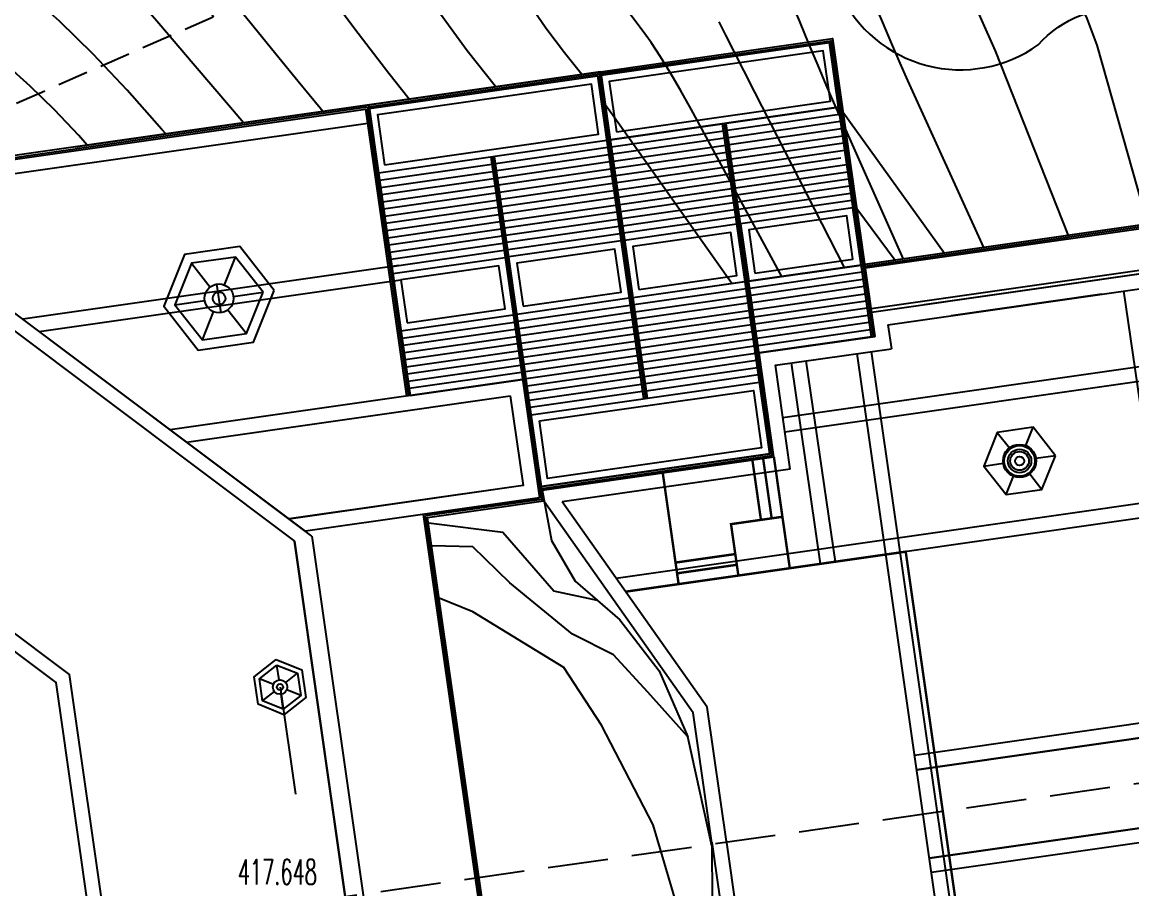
# Model space of a CAD drawing. Extents: x 351134 to 737836, y 2693212 to 3319468.
# Drawn here: x 497146 to 543100, y 2792409 to 2828278 of the extents above; entities that cross this region are included whole.
import ezdxf

# ---------------------------------------------------------------- set-up
doc = ezdxf.new("R2010")
doc.units = 0
doc.linetypes.add('DASH', pattern=[0.35, 0.25, -0.1])
doc.linetypes.add('DASHED', pattern=[19.05, 12.7, -6.35])
for name, color, linetype in [('00000实测标高', 6, 'CONTINUOUS'), ('00景观层', 10, 'CONTINUOUS'), ('01佛教小品', 2, 'CONTINUOUS'), ('DGX', 8, 'CONTINUOUS'), ('绿化', 3, 'CONTINUOUS')]:
    doc.layers.add(name, color=color, linetype=linetype)
doc.styles.add('_TCH_DIM', font='txt.shx', dxfattribs={"width": 0.8, "height": 3.5, "bigfont": 'hztxt.shx'})
doc.linetypes.add('FENCELINE2', pattern='A,6.35,-2.54,[132,ltypeshp.shx,S=2.54,R=0,X=-2.54,Y=0],-2.54,25.4', length=36.83)

# ---------------------------------------------------------------- blocks, each defined once
blk = doc.blocks.new('gehjj')
at = {"layer": '01佛教小品', "color": 11, "linetype": 'Continuous'}
for p, q in [((564191, 2771154), (564693, 2770514)), ((565372, 2770611), (565676, 2771366)), ((566602, 2770186), (565796, 2770071)), ((563632, 2769762), (564438, 2769877)), ((564558, 2768582), (564861, 2769337)), ((565541, 2769434), (566043, 2768794))]:
    blk.add_line(p, q, dxfattribs=at)
at = {"layer": '01佛教小品', "color": 11, "linetype": 'Continuous', "flags": 128}
blk.add_lwpolyline([(566602, 2770186), (565676, 2771366), (564191, 2771154), (563632, 2769762), (564558, 2768582), (566043, 2768794)], close=True, dxfattribs=at)
at = {"layer": '01佛教小品', "color": 11, "linetype": 'Continuous'}
for radius in [686, 636, 486, 386, 186]:
    blk.add_circle((565117, 2769974), radius, dxfattribs=at)
blk = doc.blocks.new('gehjkk')
at = {"layer": '00景观层', "color": 4, "linetype": 'DASHED', "ltscale": 100, "flags": 128}
blk.add_lwpolyline([(169225, -98800), (88079, -98800), (88079, -15886), (169225, -15886)], close=True, dxfattribs=at)

msp = doc.modelspace()

# ---------------------------------------------------------------- linework, layer by layer
at = {"layer": '00000实测标高', "color": 7, "linetype": 'DASH', "ltscale": 10000, "flags": 128}
msp.add_lwpolyline([(414984, 2778433), (737519, 2824527)], dxfattribs=at)
at = {"layer": '00景观层', "linetype": 'Continuous'}
for p, q in [((532463, 2815274), (530701, 2827599)), ((532314, 2815253), (530574, 2827429)), ((521099, 2826226), (489741, 2821745)), ((513215, 2812827), (511496, 2824854)), ((513215, 2812827), (511496, 2824854))]:
    msp.add_line(p, q, dxfattribs=at)
at = {"layer": '00景观层', "color": 31, "linetype": 'FENCELINE2', "ltscale": 150}
for p, q in [((489721, 2821666), (511433, 2824769)), ((489721, 2821666), (511433, 2824769)), ((511433, 2824769), (513141, 2812816))]:
    msp.add_line(p, q, dxfattribs=at)
at = {"layer": '00景观层', "color": 31, "linetype": 'FENCELINE2'}
msp.add_line((511433, 2824769), (513141, 2812816), dxfattribs=at)
at = {"layer": '00景观层', "color": 8}
for p, q in [((511454, 2824090), (490380, 2821079)), ((511454, 2824090), (490380, 2821079)), ((508878, 2807206), (490380, 2821079)), ((509148, 2807004), (490380, 2821079)), ((512748, 2818214), (497168, 2815988)), ((512748, 2818214), (497168, 2815988)), ((497847, 2815479), (512833, 2817621)), ((497847, 2815479), (512833, 2817621)), ((517868, 2813491), (503278, 2811406)), ((503956, 2810897), (517359, 2812813)), ((517889, 2809100), (508199, 2807716)), ((512625, 2777373), (508420, 2806800)), ((512625, 2777373), (508420, 2806800))]:
    msp.add_line(p, q, dxfattribs=at)
at = {"layer": '00景观层', "color": 250, "linetype": 'Continuous'}
for p, q in [((533000, 2815755), (563539, 2820119)), ((527407, 2816370), (532059, 2817035)), ((541860, 2817021), (535623, 2816130)), ((545336, 2799537), (542763, 2817159)), ((522605, 2815684), (527258, 2816349)), ((517804, 2814998), (522457, 2815663)), ((513003, 2814311), (517656, 2814976)), ((529594, 2814258), (530808, 2805946)), ((537177, 2776450), (531731, 2814563)), ((537771, 2776535), (532325, 2814648)), ((530214, 2805861), (529000, 2814173)), ((525765, 2793924), (524940, 2799697)), ((526322, 2794269), (525514, 2799925)), ((525707, 2794333), (526495, 2788820)), ((526301, 2794418), (527109, 2788761))]:
    msp.add_line(p, q, dxfattribs=at)
at = {"layer": '00景观层', "color": 7}
for p, q in [((532314, 2815253), (532463, 2815274)), ((513215, 2812827), (513067, 2812805)), ((513215, 2812827), (513067, 2812805))]:
    msp.add_line(p, q, dxfattribs=at)
at = {"layer": '00景观层', "color": 7, "flags": 128}
for points in [[(521099, 2826226), (530701, 2827599), (532463, 2815274)], [(521502, 2823405), (530956, 2824756), (530574, 2827429), (521120, 2826078), (521502, 2823405)], [(511496, 2824854), (521099, 2826226), (523030, 2812714)], [(511518, 2824705), (520972, 2826057), (522881, 2812693)], [(499344, 2823117), (511496, 2824854), (513215, 2812827)], [(489701, 2821588), (511369, 2824684), (513067, 2812805)], [(530956, 2824756), (521502, 2823405)], [(518674, 2808909), (528277, 2810282), (526303, 2824091)], [(521354, 2823384), (511900, 2822033)], [(566743, 2816082), (565745, 2823061), (532038, 2818244)], [(566594, 2816061), (565618, 2822891), (532059, 2818096)], [(564763, 2815799), (564049, 2820798), (532321, 2816264)], [(566594, 2816061), (564763, 2815799), (564049, 2820798), (532321, 2816264)], [(531550, 2820598), (526897, 2819934)], [(527237, 2817558), (531890, 2818223), (531550, 2820598), (526897, 2819934), (527237, 2817558)], [(526749, 2819912), (522096, 2819247)], [(521948, 2819226), (517295, 2818561)], [(512494, 2817875), (517146, 2818540)], [(531890, 2818223), (527237, 2817558)], [(505383, 2816253), (505213, 2817441)], [(527088, 2817537), (522436, 2816872)], [(522287, 2816850), (517634, 2816186)], [(512833, 2815499), (517486, 2816164)], [(528277, 2810282), (527661, 2814588), (532463, 2815274), (532321, 2816264)], [(518229, 2812028), (527683, 2813379), (528107, 2810409), (518653, 2809058), (518653, 2809058), (518229, 2812028)]]:
    msp.add_lwpolyline(points, dxfattribs=at)
at = {"layer": '00景观层', "color": 31, "linetype": 'FENCELINE2', "ltscale": 150, "flags": 128}
for points in [[(521109, 2826152), (530638, 2827514), (532388, 2815264)], [(511507, 2824780), (521035, 2826141), (522956, 2812703)], [(518664, 2808984), (528192, 2810345), (526229, 2824081)], [(566669, 2816071), (565682, 2822976), (532049, 2818170)], [(516627, 2822708), (518653, 2808528), (513852, 2807842)], [(518132, 2777895), (513852, 2807842)]]:
    msp.add_lwpolyline(points, dxfattribs=at)
at = {"layer": '00景观层', "color": 250, "linetype": 'Continuous', "flags": 128}
for points in [[(521757, 2823745), (530617, 2825011), (530320, 2827089), (521459, 2825823)], [(512154, 2822372), (521014, 2823638), (520717, 2825717), (511857, 2824451)], [(527491, 2817897), (531550, 2818477), (531296, 2820259), (527237, 2819679)], [(522690, 2817211), (526749, 2817791), (526494, 2819573), (522436, 2818993)], [(517889, 2816525), (521948, 2817105), (521693, 2818887), (517634, 2818307)], [(513088, 2815839), (517147, 2816419), (516892, 2818201), (512833, 2817621)], [(518568, 2811773), (527428, 2813039), (527768, 2810664), (518908, 2809397)]]:
    msp.add_lwpolyline(points, close=True, dxfattribs=at)
at = {"layer": '00景观层', "color": 1, "flags": 128}
for points in [[(532463, 2815274), (530723, 2827450)], [(523030, 2812714), (521099, 2826226)], [(528277, 2810282), (526303, 2824091)], [(565745, 2823061), (522436, 2816872)]]:
    msp.add_lwpolyline(points, dxfattribs=at)
at = {"layer": '00景观层', "color": 7}
for points in [[(499344, 2823117), (511496, 2824854), (513215, 2812827)], [(489701, 2821588), (511369, 2824684), (513067, 2812805)], [(505383, 2816253), (505213, 2817441)]]:
    msp.add_lwpolyline(points, dxfattribs=at)
at = {"layer": '00景观层', "color": 8}
for points in [[(434406, 2796223), (434406, 2796223), (452240, 2820005), (484638, 2824635), (508420, 2806800)], [(450050, 2778646), (450895, 2772735), (468049, 2759871), (489275, 2762905), (502140, 2780059), (499106, 2801285), (481952, 2814150), (460726, 2811116), (447861, 2793962), (450050, 2778646)], [(450644, 2778731), (451453, 2773066), (468210, 2760500), (488944, 2763463), (501510, 2780220), (498547, 2800954), (481791, 2813520), (461056, 2810557), (448490, 2793801), (450644, 2778731)], [(508420, 2806800), (512625, 2777373)]]:
    msp.add_lwpolyline(points, dxfattribs=at)
at = {"layer": '00景观层', "color": 250, "linetype": 'Continuous', "flags": 128}
for points in [[(530998, 2824459), (526346, 2823794)], [(531041, 2824162), (526388, 2823497)], [(526197, 2823773), (521544, 2823108)], [(526240, 2823476), (521587, 2822811)], [(531083, 2823865), (526431, 2823200)], [(531126, 2823568), (526473, 2822903)], [(521396, 2823087), (516743, 2822422)], [(526282, 2823179), (521629, 2822514)], [(531168, 2823271), (526515, 2822606)], [(531211, 2822974), (526558, 2822309)], [(521438, 2822790), (516786, 2822125)], [(521481, 2822493), (516828, 2821828)], [(526325, 2822882), (521672, 2822217)], [(526367, 2822585), (521714, 2821920)], [(531055, 2822649), (526600, 2822012)], [(511942, 2821736), (516595, 2822401)], [(511984, 2821439), (516637, 2822104)], [(521523, 2822196), (516871, 2821531)], [(526409, 2822288), (521757, 2821623)], [(531296, 2822380), (526643, 2821715)], [(526685, 2821418), (531338, 2822083)], [(512027, 2821142), (516680, 2821807)], [(521566, 2821899), (516913, 2821234)], [(521608, 2821602), (516955, 2820937)], [(526452, 2821991), (521799, 2821326)], [(526494, 2821694), (521842, 2821029)], [(531380, 2821786), (526728, 2821121)], [(512069, 2820845), (516722, 2821510)], [(512112, 2820548), (516765, 2821213)], [(521651, 2821305), (516998, 2820640)], [(517083, 2820046), (526537, 2821397)], [(531423, 2821489), (526770, 2820824)], [(531465, 2821192), (526813, 2820527)], [(512154, 2820251), (516807, 2820916)], [(521693, 2821008), (517040, 2820343)], [(526579, 2821100), (521926, 2820435)], [(526622, 2820803), (521969, 2820138)], [(531508, 2820895), (526855, 2820230)], [(566573, 2816209), (564890, 2815969), (564176, 2820968), (532300, 2816413)], [(564048, 2820799), (534499, 2816576)], [(564048, 2820799), (534499, 2816576)], [(512197, 2819954), (516849, 2820619)], [(512239, 2819657), (516892, 2820322)], [(521778, 2820414), (517125, 2819749)], [(526664, 2820506), (522011, 2819841)], [(526706, 2820209), (522054, 2819544)], [(512282, 2819360), (516934, 2820025)], [(521820, 2820117), (517168, 2819452)], [(521863, 2819820), (517210, 2819155)], [(512324, 2819063), (516977, 2819728)], [(512366, 2818766), (517019, 2819431)], [(521905, 2819523), (517253, 2818858)], [(512409, 2818469), (517062, 2819134)], [(512451, 2818172), (517104, 2818837)], [(531932, 2817926), (527279, 2817261)], [(531975, 2817629), (527322, 2816964)], [(527131, 2817240), (522478, 2816575)], [(532017, 2817332), (527364, 2816667)], [(522330, 2816553), (517677, 2815889)], [(527173, 2816943), (522521, 2816278)], [(527216, 2816646), (522563, 2815981)], [(532102, 2816738), (527449, 2816073)], [(563992, 2816951), (528651, 2811901)], [(522372, 2816257), (517719, 2815592)], [(532144, 2816441), (527492, 2815776)], [(532187, 2816144), (527534, 2815479)], [(564077, 2816357), (528736, 2811307)], [(512876, 2815202), (517528, 2815867)], [(522415, 2815960), (517762, 2815295)], [(527301, 2816052), (522648, 2815387)], [(527343, 2815755), (522690, 2815090)], [(532229, 2815847), (527576, 2815182)], [(533000, 2815755), (533141, 2814765)], [(512918, 2814905), (517571, 2815570)], [(512961, 2814608), (517613, 2815273)], [(522499, 2815366), (517847, 2814701)], [(527386, 2815458), (522733, 2814793)], [(527428, 2815161), (522775, 2814496)], [(532272, 2815550), (527619, 2814885)], [(532314, 2815253), (527661, 2814588)], [(513045, 2814014), (517698, 2814679)], [(522542, 2815069), (517889, 2814404)], [(522584, 2814772), (517932, 2814107)], [(527470, 2814864), (522818, 2814199)], [(528956, 2809773), (528340, 2814079), (533141, 2814765)], [(513088, 2813718), (517741, 2814382)], [(522627, 2814475), (517974, 2813810)], [(527513, 2814567), (522860, 2813902)], [(527555, 2814270), (522903, 2813605)], [(513130, 2813421), (517783, 2814085)], [(513173, 2813124), (517826, 2813788)], [(522669, 2814178), (518016, 2813513)], [(522712, 2813881), (518059, 2813216)], [(527598, 2813973), (522945, 2813308)], [(513215, 2812827), (517868, 2813491)], [(522754, 2813584), (518101, 2812919)], [(527640, 2813676), (522987, 2813011)], [(522797, 2813287), (518144, 2812622)], [(522839, 2812990), (518186, 2812325)], [(574288, 2812766), (521744, 2805257)], [(574373, 2812172), (522133, 2804706)], [(528956, 2809773), (519505, 2808422)], [(524940, 2799697), (518763, 2808433)], [(525514, 2799925), (519505, 2808422)], [(575561, 2803856), (534107, 2797932)], [(575646, 2803262), (534192, 2797338)], [(534192, 2797338), (575646, 2803262)], [(576169, 2799600), (534716, 2793675)], [(534716, 2793675), (576169, 2799600)], [(576254, 2799006), (534801, 2793082)]]:
    msp.add_lwpolyline(points, dxfattribs=at)
at = {"layer": '00景观层', "linetype": 'Continuous', "flags": 128}
for points in [[(528107, 2810409), (526155, 2824070)], [(518229, 2812028), (527683, 2813379)], [(518653, 2809058), (528107, 2810409)], [(518674, 2808909), (528277, 2810282)]]:
    msp.add_lwpolyline(points, dxfattribs=at)
at = {"layer": '00景观层', "color": 11, "linetype": 'Continuous', "flags": 128}
for points in [[(516552, 2822698), (518568, 2808591)], [(518738, 2808464), (516701, 2822719)], [(524885, 2764390), (522869, 2778497), (518068, 2777810), (513767, 2807905), (518568, 2808591)]]:
    msp.add_lwpolyline(points, dxfattribs=at)
at = {"layer": '00景观层', "color": 8, "flags": 128}
for points in [[(450050, 2778646), (450895, 2772735), (468049, 2759871), (489275, 2762905), (502140, 2780059), (499106, 2801285), (481952, 2814150), (460726, 2811116), (447861, 2793962), (450050, 2778646)], [(450644, 2778731), (451453, 2773066), (468210, 2760500), (488944, 2763463), (501510, 2780220), (498547, 2800954), (481791, 2813520), (461056, 2810557), (448490, 2793801), (450644, 2778731)], [(517359, 2812813), (517889, 2809100), (508287, 2807728)], [(518568, 2808591), (518568, 2808591), (508878, 2807206)], [(509148, 2807004), (513381, 2777382)], [(508420, 2806800), (512625, 2777373)]]:
    msp.add_lwpolyline(points, dxfattribs=at)
at = {"layer": '00景观层', "color": 31, "flags": 128}
for points in [[(518674, 2808909), (519061, 2806826), (520052, 2805139), (521901, 2803541), (523521, 2801430), (524712, 2798698)], [(520976, 2804340), (519162, 2804733), (517047, 2807155), (513970, 2807546)], [(520976, 2804340), (519162, 2804733), (517047, 2807155), (513970, 2807546)], [(525708, 2794185), (524712, 2798698), (523056, 2800546), (521638, 2802089), (519938, 2802944), (517346, 2805069), (515806, 2806562), (514105, 2806602)], [(523279, 2795056), (521144, 2799177), (519577, 2801571), (515807, 2803867), (514414, 2804440)], [(517740, 2781167), (522543, 2785966), (524400, 2791273), (523279, 2795056)], [(525708, 2794185), (525732, 2789823), (524908, 2788142), (523845, 2785981), (522603, 2784301), (520709, 2781535), (519648, 2779671), (518027, 2779156)]]:
    msp.add_lwpolyline(points, dxfattribs=at)
at = {"layer": '00景观层', "color": 11, "linetype": 'Continuous'}
msp.add_lwpolyline([(522996, 2778666), (518195, 2777980), (513937, 2807778), (518738, 2808464)], dxfattribs=at)
at = {"layer": '01佛教小品', "linetype": 'Continuous'}
for p, q in [((505520, 2817402), (505985, 2818559)), ((505520, 2817402), (505985, 2818559)), ((504158, 2818298), (504928, 2817317)), ((504158, 2818298), (504928, 2817317)), ((505890, 2816931), (507124, 2817108)), ((505890, 2816931), (507124, 2817108)), ((503471, 2816586), (504706, 2816762)), ((503471, 2816586), (504706, 2816762)), ((504610, 2815134), (505075, 2816292)), ((504610, 2815134), (505075, 2816292)), ((505667, 2816376), (506437, 2815395)), ((505667, 2816376), (506437, 2815395)), ((507782, 2801055), (507694, 2801672)), ((507782, 2801055), (507694, 2801672)), ((507547, 2800870), (506968, 2801102)), ((507547, 2800870), (506968, 2801102)), ((508060, 2800943), (508550, 2801328)), ((507099, 2800189), (507589, 2800574)), ((507955, 2799845), (507867, 2800463)), ((508681, 2800415), (508102, 2800647))]:
    msp.add_line(p, q, dxfattribs=at)
at = {"layer": '01佛教小品', "linetype": 'Continuous', "flags": 128}
for points in [[(507584, 2817173), (506158, 2818990), (503872, 2818663), (503011, 2816520), (504437, 2814703), (506724, 2815030)], [(507124, 2817108), (505985, 2818559), (504158, 2818298), (503471, 2816586), (504610, 2815134), (506437, 2815395)], [(507661, 2801902), (508733, 2801472), (508896, 2800329), (507988, 2799615), (506916, 2800046), (506753, 2801189)], [(507694, 2801672), (508550, 2801328), (508681, 2800415), (507955, 2799845), (507099, 2800189), (506968, 2801102)]]:
    msp.add_lwpolyline(points, close=True, dxfattribs=at)
at = {"layer": '01佛教小品', "linetype": 'Continuous'}
for points in [[(507584, 2817173), (506158, 2818990), (503872, 2818663), (503011, 2816520), (504437, 2814703), (506724, 2815030)], [(507124, 2817108), (505985, 2818559), (504158, 2818298), (503471, 2816586), (504610, 2815134), (506437, 2815395)]]:
    msp.add_lwpolyline(points, close=True, dxfattribs=at)
for centre, radius in [((505298, 2816847), 598), ((505298, 2816847), 598), ((505298, 2816847), 262), ((505298, 2816847), 262), ((507825, 2800759), 299), ((507825, 2800759), 131)]:
    msp.add_circle(centre, radius, dxfattribs=at)
at = {"layer": 'DGX', "color": 8, "linetype": 'Continuous'}
for points, elevation in [([(536966, 2818948), (533824, 2825863), (533504, 2826588), (533158, 2827388), (532788, 2828262), (532393, 2829210), (531972, 2830234), (531515, 2831329), (531006, 2832492), (530448, 2833724), (529839, 2835025), (529180, 2836395), (528470, 2837833), (527710, 2839340), (526900, 2840916), (526101, 2842468), (525376, 2843907), (524725, 2845232), (524147, 2846442), (523643, 2847538), (523213, 2848520), (522856, 2849388), (522624, 2850005)], 401000), ([(533642, 2818473), (530761, 2824956), (530446, 2825684), (530106, 2826484), (529742, 2827357), (529354, 2828301), (528929, 2829317), (528454, 2830404), (527928, 2831562), (527352, 2832790), (526725, 2834089), (526049, 2835458), (525322, 2836899), (524544, 2838409), (523765, 2839915), (523030, 2841337), (522341, 2842678), (521697, 2843936), (521099, 2845111), (520546, 2846205), (520038, 2847216), (519575, 2848144), (519097, 2849023), (518952, 2849248)], 402000), ([(528599, 2817753), (524857, 2824675), (524412, 2825468), (523986, 2826191), (523579, 2826847), (523192, 2827434), (522824, 2827953), (522476, 2828403), (522115, 2828893), (521708, 2829530), (521256, 2830314), (520757, 2831245), (520213, 2832324), (519623, 2833550), (518987, 2834923), (518306, 2836443), (517612, 2838004), (516940, 2839499), (516291, 2840928), (515663, 2842292), (515057, 2843589), (514474, 2844821), (514190, 2845410)], 404000), ([(520323, 2826115), (519609, 2827009), (518829, 2828035), (518016, 2829234), (517169, 2830607), (516290, 2832153), (515378, 2833872), (514433, 2835764), (513454, 2837830), (512443, 2840068), (511484, 2842261), (511173, 2842991)], 405000), ([(516749, 2825605), (516741, 2825614), (515578, 2827096), (514466, 2828614), (513406, 2830169), (512397, 2831761), (511440, 2833390), (510534, 2835055), (509680, 2836758), (508878, 2838497), (508164, 2840182), (508009, 2840588)], 406000), ([(513176, 2825094), (512327, 2826157), (510917, 2827994), (509643, 2829732), (508504, 2831370), (507502, 2832908), (506636, 2834347), (505906, 2835686), (505312, 2836925), (504843, 2838104), (504823, 2838169)], 407000), ([(540480, 2819450), (537454, 2827096), (536833, 2828488), (536076, 2830045), (535304, 2831583), (534633, 2832917), (534065, 2834049), (533598, 2834978), (533234, 2835704), (532972, 2836227), (532813, 2836547), (532755, 2836664), (532749, 2836680), (532741, 2836698), (532733, 2836716), (532724, 2836735), (532714, 2836755), (532704, 2836777), (532692, 2836799), (532680, 2836822), (532641, 2836927)], 400000), ([(509601, 2824583), (509486, 2824721), (508580, 2825822), (507651, 2826957), (506699, 2828125), (505779, 2829275), (504945, 2830355), (504197, 2831364), (503535, 2832303), (502959, 2833171), (502469, 2833969), (502065, 2834697), (501747, 2835354), (501523, 2836026), (501497, 2836186)], 408000), ([(543759, 2819919), (541672, 2827329), (541253, 2828433), (540700, 2829621), (540144, 2830797), (539714, 2831864), (539409, 2832821), (539229, 2833668), (539174, 2834406), (539175, 2834419)], 399000), ([(506316, 2824114), (505851, 2824652), (504227, 2826555), (502809, 2828218), (501596, 2829641), (500588, 2830824), (499786, 2831766), (499189, 2832469), (498798, 2832932), (498611, 2833155), (498532, 2833255), (498459, 2833348), (498394, 2833436), (498337, 2833517), (498287, 2833593), (498244, 2833662), (498209, 2833725), (498182, 2833782), (498194, 2833884)], 409000), ([(503088, 2823652), (502930, 2823835), (501494, 2825463), (500082, 2826959), (498694, 2828321), (497328, 2829551), (495986, 2830647), (494667, 2831609), (493372, 2832439), (492099, 2833135), (491658, 2833355)], 410000), ([(499841, 2823188), (499492, 2823584), (498479, 2824657), (497482, 2825635), (496501, 2826518), (495538, 2827305), (494591, 2827996), (493661, 2828591), (492748, 2829091), (491848, 2829536), (490958, 2829965), (490078, 2830379), (489209, 2830778), (488349, 2831161), (487500, 2831529), (486661, 2831881), (486511, 2831942)], 411000), ([(531202, 2818124), (527485, 2825379), (527027, 2826278), (526629, 2827064), (526291, 2827737), (526013, 2828298)], 403000), ([(526532, 2817457), (521661, 2824347), (521297, 2824838)], 405000), ([(531134, 2824573), (535338, 2818716)], 400000), ([(531706, 2820570), (533294, 2818424)], 401000)]:
    msp.add_lwpolyline(points, dxfattribs=dict(at, elevation=elevation))
msp.add_lwpolyline([(493122, 2835678, 0.520567), (501461, 2834725, 0.520567), (510038, 2833773, 0.520567), (517662, 2837821, 0.520567), (526954, 2829963, 0.520567), (531004, 2829487, 0.469007), (539223, 2827344, -0.4943), (546739, 2826732, 0.317498), (548220, 2820557, 0.317498)], format="xyb", dxfattribs=at)
for points in [[(509601, 2824583), (509486, 2824721), (508580, 2825822), (507651, 2826957), (506699, 2828125), (505779, 2829275), (504945, 2830355), (504197, 2831364), (503535, 2832303), (502959, 2833171), (502469, 2833969), (502065, 2834697), (501747, 2835354), (501523, 2836026), (501497, 2836186)], [(506316, 2824114), (505851, 2824652), (504227, 2826555), (502809, 2828218), (501596, 2829641), (500588, 2830824), (499786, 2831766), (499189, 2832469), (498798, 2832932), (498611, 2833155), (498532, 2833255), (498459, 2833348), (498394, 2833436), (498337, 2833517), (498287, 2833593), (498244, 2833662), (498209, 2833725), (498182, 2833782), (498194, 2833884)], [(503088, 2823652), (502930, 2823835), (501494, 2825463), (500082, 2826959), (498694, 2828321), (497328, 2829551), (495986, 2830647), (494667, 2831609), (493372, 2832439), (492099, 2833135), (491658, 2833355)], [(499841, 2823188), (499492, 2823584), (498479, 2824657), (497482, 2825635), (496501, 2826518), (495538, 2827305), (494591, 2827996), (493661, 2828591), (492748, 2829091), (491848, 2829536), (490958, 2829965), (490078, 2830379), (489209, 2830778), (488349, 2831161), (487500, 2831529), (486661, 2831881), (486511, 2831942)]]:
    msp.add_lwpolyline(points, dxfattribs=at)
at = {"layer": '绿化', "color": 3}
msp.add_line((507825, 2800759), (508459, 2796321), dxfattribs=at)
at = {"layer": '绿化', "color": 7, "const_width": 100, "flags": 128}
for points in [[(527740, 2807680), (527386, 2810154)], [(528185, 2807743), (527831, 2810218)], [(528630, 2807807), (528277, 2810282)], [(524331, 2805020), (524331, 2805020), (523674, 2809624)], [(525203, 2783225), (536806, 2784883), (533736, 2806364), (522133, 2804706)], [(524204, 2805911), (526679, 2806265)], [(524268, 2805466), (526743, 2805820)]]:
    msp.add_lwpolyline(points, dxfattribs=at)
msp.add_lwpolyline([(528630, 2807807), (528935, 2805678), (526806, 2805374), (526502, 2807503)], close=True, dxfattribs=at)

# ---------------------------------------------------------------- block references
at = {"layer": '00景观层', "rotation": 23.71549776622351}
msp.add_blockref('gehjkk', (310383, 2850885), dxfattribs=at)
at = {"layer": '00景观层', "color": 7}
msp.add_blockref('gehjj', (-26665, 40145), dxfattribs=at)

# ---------------------------------------------------------------- texts
at = {"layer": '00000实测标高', "color": 6, "style": '_TCH_DIM', "width": 0.564706}
msp.add_text('417.648', height=1041.2, dxfattribs=at).set_placement((506074, 2792584))

doc.saveas('drawing.dxf')
